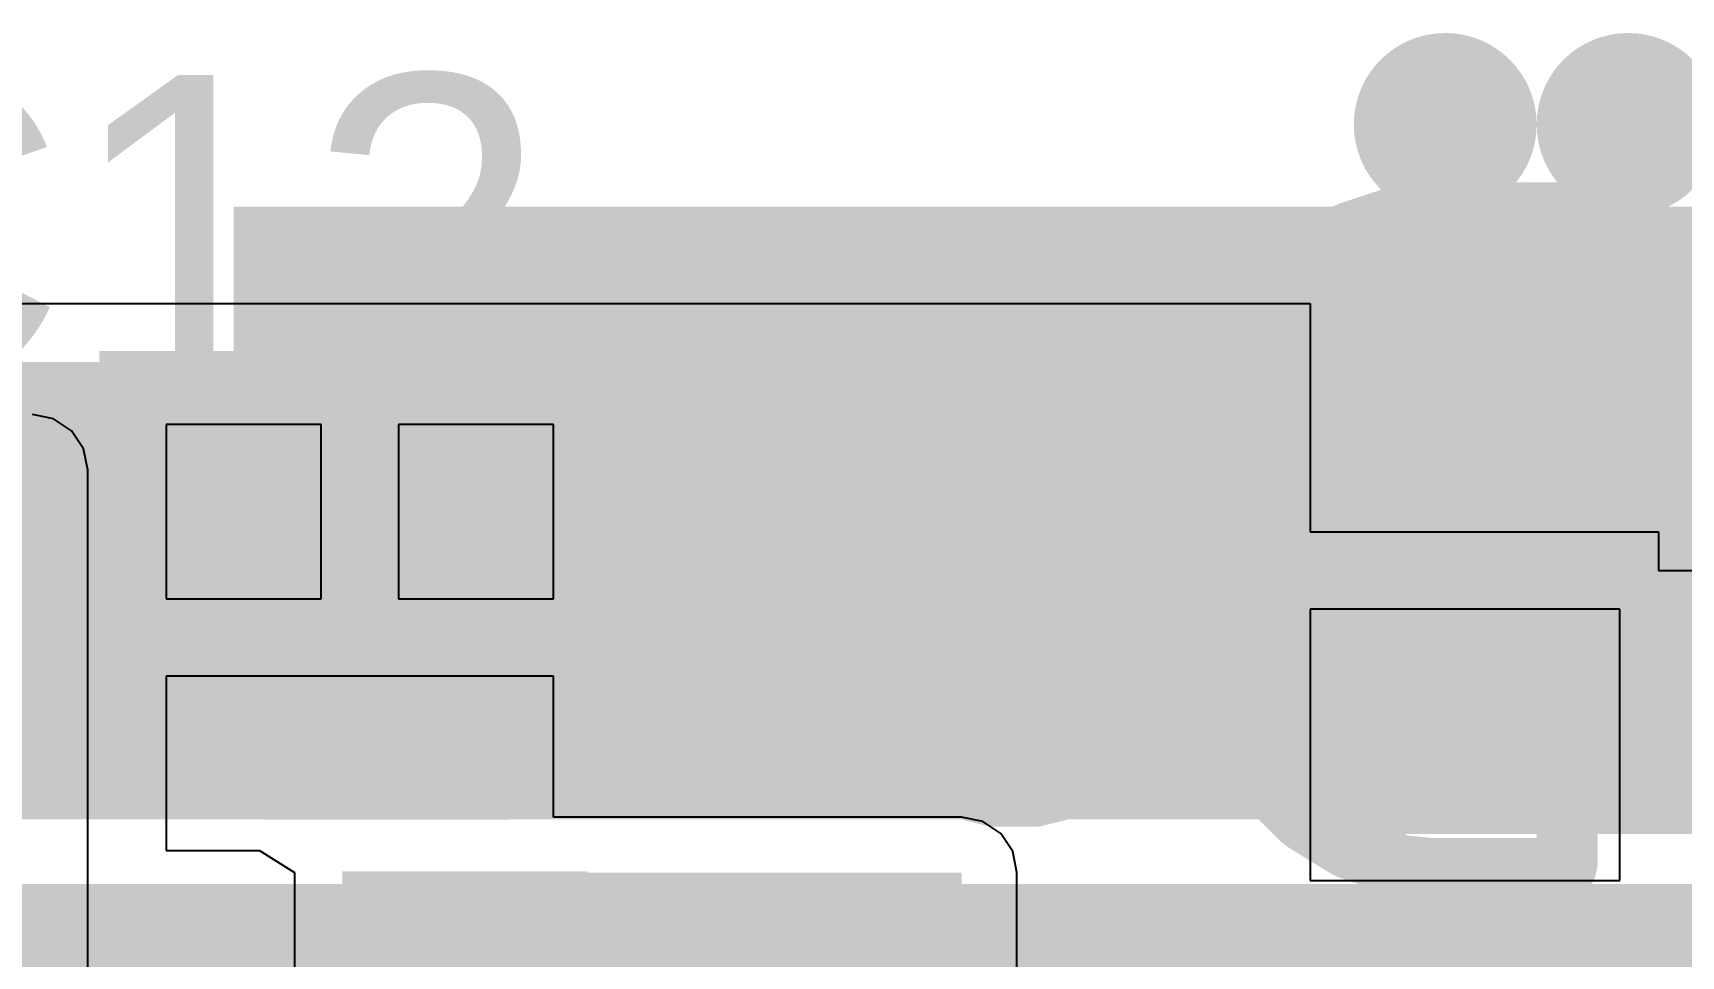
# Model space of a CAD drawing. Header units: inches. Extents: x 0 to 12.4, y -0.6 to 2.2.
# Drawn here: x 1.3581 to 1.5709, y 1.8342 to 1.9534 of the extents above; entities that cross this region are included whole.
import ezdxf

# ---------------------------------------------------------------- set-up
doc = ezdxf.new("R2010")
doc.units = ezdxf.units.IN
doc.header["$MEASUREMENT"] = 0
for name, color, linetype in [('Bottom Layer', 5, 'Continuous'), ('Dimension', 6, 'Continuous'), ('Mechanical 4', 56, 'Continuous'), ('Top Layer', 1, 'Continuous'), ('Top Overlay', 2, 'Continuous'), ('Top Paste', 8, 'Continuous'), ('Top Solder', 216, 'Continuous')]:
    doc.layers.add(name, color=color, linetype=linetype)
doc.styles.add('Arial', font='', dxfattribs={"height": 0.2})
doc.styles.get('Arial').set_extended_font_data('Arial')

# ---------------------------------------------------------------- blocks, each defined once
blk = doc.blocks.new('SOT_23_5_3')
at = {"layer": 'Top Layer'}
for points in [[(-0.07283, 0.04921), (-0.02953, 0.04921), (-0.02953, 0.02559), (-0.07283, 0.02559)], [(0.02953, 0.04921), (0.07283, 0.04921), (0.07283, 0.02559), (0.02953, 0.02559)], [(-0.07283, 0.01181), (-0.02953, 0.01181), (-0.02953, -0.01181), (-0.07283, -0.01181)], [(-0.07283, -0.02559), (-0.02953, -0.02559), (-0.02953, -0.04921), (-0.07283, -0.04921)], [(0.02953, -0.02559), (0.07283, -0.02559), (0.07283, -0.04921), (0.02953, -0.04921)]]:
    blk.add_hatch(color=1, dxfattribs=at).paths.add_polyline_path(points)
at = {"layer": 'Top Paste'}
for points in [[(-0.07283, 0.04921), (-0.02953, 0.04921), (-0.02953, 0.02559), (-0.07283, 0.02559)], [(0.02953, 0.04921), (0.07283, 0.04921), (0.07283, 0.02559), (0.02953, 0.02559)], [(-0.07283, 0.01181), (-0.02953, 0.01181), (-0.02953, -0.01181), (-0.07283, -0.01181)], [(-0.07283, -0.02559), (-0.02953, -0.02559), (-0.02953, -0.04921), (-0.07283, -0.04921)], [(0.02953, -0.02559), (0.07283, -0.02559), (0.07283, -0.04921), (0.02953, -0.04921)]]:
    blk.add_hatch(color=8, dxfattribs=at).paths.add_polyline_path(points)
at = {"layer": 'Top Solder'}
for points in [[(-0.07683, 0.05321), (-0.02553, 0.05321), (-0.02553, 0.02159), (-0.07683, 0.02159)], [(0.02553, 0.05321), (0.07683, 0.05321), (0.07683, 0.02159), (0.02553, 0.02159)], [(-0.07683, 0.01581), (-0.02553, 0.01581), (-0.02553, -0.01581), (-0.07683, -0.01581)], [(-0.07683, -0.02159), (-0.02553, -0.02159), (-0.02553, -0.05321), (-0.07683, -0.05321)], [(0.02553, -0.02159), (0.07683, -0.02159), (0.07683, -0.05321), (0.02553, -0.05321)]]:
    blk.add_hatch(color=216, dxfattribs=at).paths.add_polyline_path(points)
at = {"layer": 'Top Overlay'}
for points in [[(-0.03461, 0.059, 0.005, 0.005, 0), (-0.03461, 0.05506, 0.005, 0.005, 0)], [(-0.03461, 0.059, 0.005, 0.005, 0), (0.03439, 0.059, 0.005, 0.005, 0)], [(0.03439, 0.059, 0.005, 0.005, 0), (0.03439, 0.05506, 0.005, 0.005, 0)], [(-0.084, 0.042, 0.005, 0.005, 0), (-0.084, 0.032, 0.005, 0.005, 0)], [(-0.084, 0.042, 0.005, 0.005, 0), (-0.079, 0.037, 0.005, 0.005, 0)], [(-0.079, 0.037, 0.005, 0.005, 0), (-0.084, 0.032, 0.005, 0.005, 0)], [(0.03465, 0.01732, 0.005, 0.005, 0), (0.03465, -0.01646, 0.005, 0.005, 0)], [(-0.03461, -0.05506, 0.005, 0.005, 0), (-0.03461, -0.059, 0.005, 0.005, 0)], [(0.03439, -0.05506, 0.005, 0.005, 0), (0.03439, -0.059, 0.005, 0.005, 0)], [(-0.03461, -0.059, 0.005, 0.005, 0), (0.03439, -0.059, 0.005, 0.005, 0)]]:
    blk.add_lwpolyline(points, format="xyseb", dxfattribs=at)
for points in [[(-0.03586, 0.059, 0.0025, 0.0025, 1), (-0.03336, 0.059, 0.0025, 0.0025, 1)], [(-0.03586, 0.059, 0.0025, 0.0025, 1), (-0.03336, 0.059, 0.0025, 0.0025, 1)], [(0.03314, 0.059, 0.0025, 0.0025, 1), (0.03564, 0.059, 0.0025, 0.0025, 1)], [(0.03314, 0.059, 0.0025, 0.0025, 1), (0.03564, 0.059, 0.0025, 0.0025, 1)], [(-0.03586, 0.05506, 0.0025, 0.0025, 1), (-0.03336, 0.05506, 0.0025, 0.0025, 1)], [(0.03314, 0.05506, 0.0025, 0.0025, 1), (0.03564, 0.05506, 0.0025, 0.0025, 1)], [(-0.08525, 0.042, 0.0025, 0.0025, 1), (-0.08275, 0.042, 0.0025, 0.0025, 1)], [(-0.08525, 0.042, 0.0025, 0.0025, 1), (-0.08275, 0.042, 0.0025, 0.0025, 1)], [(-0.08025, 0.037, 0.0025, 0.0025, 1), (-0.07775, 0.037, 0.0025, 0.0025, 1)], [(-0.08025, 0.037, 0.0025, 0.0025, 1), (-0.07775, 0.037, 0.0025, 0.0025, 1)], [(-0.08525, 0.032, 0.0025, 0.0025, 1), (-0.08275, 0.032, 0.0025, 0.0025, 1)], [(-0.08525, 0.032, 0.0025, 0.0025, 1), (-0.08275, 0.032, 0.0025, 0.0025, 1)], [(0.0334, 0.01732, 0.0025, 0.0025, 1), (0.0359, 0.01732, 0.0025, 0.0025, 1)], [(0.0334, -0.01646, 0.0025, 0.0025, 1), (0.0359, -0.01646, 0.0025, 0.0025, 1)], [(-0.03586, -0.05506, 0.0025, 0.0025, 1), (-0.03336, -0.05506, 0.0025, 0.0025, 1)], [(0.03314, -0.05506, 0.0025, 0.0025, 1), (0.03564, -0.05506, 0.0025, 0.0025, 1)], [(-0.03586, -0.059, 0.0025, 0.0025, 1), (-0.03336, -0.059, 0.0025, 0.0025, 1)], [(-0.03586, -0.059, 0.0025, 0.0025, 1), (-0.03336, -0.059, 0.0025, 0.0025, 1)], [(0.03314, -0.059, 0.0025, 0.0025, 1), (0.03564, -0.059, 0.0025, 0.0025, 1)], [(0.03314, -0.059, 0.0025, 0.0025, 1), (0.03564, -0.059, 0.0025, 0.0025, 1)]]:
    blk.add_lwpolyline(points, format="xyseb", close=True, dxfattribs=at)
blk = doc.blocks.new('F981E105MMA_7')
at = {"layer": 'Top Layer'}
for points in [[(-0.015, 0.0175), (-0.015, -0.0175), (-0.045, -0.0175), (-0.045, 0.0175)], [(0.045, 0.0175), (0.045, -0.0175), (0.015, -0.0175), (0.015, 0.0175)]]:
    blk.add_hatch(color=1, dxfattribs=at).paths.add_polyline_path(points)
at = {"layer": 'Top Paste'}
for points in [[(-0.015, 0.0175), (-0.015, -0.0175), (-0.045, -0.0175), (-0.045, 0.0175)], [(0.045, 0.0175), (0.045, -0.0175), (0.015, -0.0175), (0.015, 0.0175)]]:
    blk.add_hatch(color=8, dxfattribs=at).paths.add_polyline_path(points)
at = {"layer": 'Top Solder'}
for points in [[(-0.01264, 0.01986), (-0.01264, -0.01986), (-0.04736, -0.01986), (-0.04736, 0.01986)], [(0.04736, 0.01986), (0.04736, -0.01986), (0.01264, -0.01986), (0.01264, 0.01986)]]:
    blk.add_hatch(color=216, dxfattribs=at).paths.add_polyline_path(points)
at = {"layer": 'Top Overlay'}
for points in [[(-0.049, -0.021, 0.005, 0.005, 0), (-0.049, 0.021, 0.005, 0.005, 0)], [(-0.049, 0.021, 0.005, 0.005, 0), (-0.018, 0.021, 0.005, 0.005, 0)], [(0.018, 0.021, 0.005, 0.005, 0), (0.049, 0.021, 0.005, 0.005, 0)], [(0.049, -0.021, 0.005, 0.005, 0), (0.049, 0.021, 0.005, 0.005, 0)], [(-0.064, -0.009, 0.005, 0.005, 0), (-0.064, 0.007, 0.005, 0.005, 0)], [(-0.072, -0.001, 0.005, 0.005, 0), (-0.056, -0.001, 0.005, 0.005, 0)], [(-0.049, -0.021, 0.005, 0.005, 0), (-0.018, -0.021, 0.005, 0.005, 0)], [(0.018, -0.021, 0.005, 0.005, 0), (0.049, -0.021, 0.005, 0.005, 0)]]:
    blk.add_lwpolyline(points, format="xyseb", dxfattribs=at)
for points in [[(-0.05025, 0.021, 0.0025, 0.0025, 1), (-0.04775, 0.021, 0.0025, 0.0025, 1)], [(-0.05025, 0.021, 0.0025, 0.0025, 1), (-0.04775, 0.021, 0.0025, 0.0025, 1)], [(-0.01925, 0.021, 0.0025, 0.0025, 1), (-0.01675, 0.021, 0.0025, 0.0025, 1)], [(0.01675, 0.021, 0.0025, 0.0025, 1), (0.01925, 0.021, 0.0025, 0.0025, 1)], [(0.04775, 0.021, 0.0025, 0.0025, 1), (0.05025, 0.021, 0.0025, 0.0025, 1)], [(0.04775, 0.021, 0.0025, 0.0025, 1), (0.05025, 0.021, 0.0025, 0.0025, 1)], [(-0.06525, 0.007, 0.0025, 0.0025, 1), (-0.06275, 0.007, 0.0025, 0.0025, 1)], [(-0.07325, -0.001, 0.0025, 0.0025, 1), (-0.07075, -0.001, 0.0025, 0.0025, 1)], [(-0.05725, -0.001, 0.0025, 0.0025, 1), (-0.05475, -0.001, 0.0025, 0.0025, 1)], [(-0.06525, -0.009, 0.0025, 0.0025, 1), (-0.06275, -0.009, 0.0025, 0.0025, 1)], [(-0.05025, -0.021, 0.0025, 0.0025, 1), (-0.04775, -0.021, 0.0025, 0.0025, 1)], [(-0.05025, -0.021, 0.0025, 0.0025, 1), (-0.04775, -0.021, 0.0025, 0.0025, 1)], [(-0.01925, -0.021, 0.0025, 0.0025, 1), (-0.01675, -0.021, 0.0025, 0.0025, 1)], [(0.01675, -0.021, 0.0025, 0.0025, 1), (0.01925, -0.021, 0.0025, 0.0025, 1)], [(0.04775, -0.021, 0.0025, 0.0025, 1), (0.05025, -0.021, 0.0025, 0.0025, 1)], [(0.04775, -0.021, 0.0025, 0.0025, 1), (0.05025, -0.021, 0.0025, 0.0025, 1)]]:
    blk.add_lwpolyline(points, format="xyseb", close=True, dxfattribs=at)
blk = doc.blocks.new('C___1206_68')
at = {"layer": 'Top Layer'}
for points in [[(-0.08, 0.035), (-0.02, 0.035), (-0.02, -0.035), (-0.08, -0.035)], [(0.02, 0.035), (0.08, 0.035), (0.08, -0.035), (0.02, -0.035)]]:
    blk.add_hatch(color=1, dxfattribs=at).paths.add_polyline_path(points)
at = {"layer": 'Top Paste'}
for points in [[(-0.08, 0.035), (-0.02, 0.035), (-0.02, -0.035), (-0.08, -0.035)], [(0.02, 0.035), (0.08, 0.035), (0.08, -0.035), (0.02, -0.035)]]:
    blk.add_hatch(color=8, dxfattribs=at).paths.add_polyline_path(points)
at = {"layer": 'Top Solder'}
for points in [[(-0.084, 0.039), (-0.016, 0.039), (-0.016, -0.039), (-0.084, -0.039)], [(0.016, 0.039), (0.084, 0.039), (0.084, -0.039), (0.016, -0.039)]]:
    blk.add_hatch(color=216, dxfattribs=at).paths.add_polyline_path(points)
at = {"layer": 'Top Overlay'}
for points in [[(-0.024, 0.039, 0.005, 0.005, 0), (-0.084, 0.039, 0.005, 0.005, 0)], [(-0.084, -0.039, 0.005, 0.005, 0), (-0.084, 0.039, 0.005, 0.005, 0)], [(0.084, 0.039, 0.005, 0.005, 0), (0.024, 0.039, 0.005, 0.005, 0)], [(0.084, -0.039, 0.005, 0.005, 0), (0.084, 0.039, 0.005, 0.005, 0)], [(-0.024, -0.039, 0.005, 0.005, 0), (-0.084, -0.039, 0.005, 0.005, 0)], [(0.084, -0.039, 0.005, 0.005, 0), (0.024, -0.039, 0.005, 0.005, 0)]]:
    blk.add_lwpolyline(points, format="xyseb", dxfattribs=at)
for points in [[(-0.08525, 0.039, 0.0025, 0.0025, 1), (-0.08275, 0.039, 0.0025, 0.0025, 1)], [(-0.08525, 0.039, 0.0025, 0.0025, 1), (-0.08275, 0.039, 0.0025, 0.0025, 1)], [(-0.02525, 0.039, 0.0025, 0.0025, 1), (-0.02275, 0.039, 0.0025, 0.0025, 1)], [(0.02275, 0.039, 0.0025, 0.0025, 1), (0.02525, 0.039, 0.0025, 0.0025, 1)], [(0.08275, 0.039, 0.0025, 0.0025, 1), (0.08525, 0.039, 0.0025, 0.0025, 1)], [(0.08275, 0.039, 0.0025, 0.0025, 1), (0.08525, 0.039, 0.0025, 0.0025, 1)], [(-0.08525, -0.039, 0.0025, 0.0025, 1), (-0.08275, -0.039, 0.0025, 0.0025, 1)], [(-0.08525, -0.039, 0.0025, 0.0025, 1), (-0.08275, -0.039, 0.0025, 0.0025, 1)], [(-0.02525, -0.039, 0.0025, 0.0025, 1), (-0.02275, -0.039, 0.0025, 0.0025, 1)], [(0.02275, -0.039, 0.0025, 0.0025, 1), (0.02525, -0.039, 0.0025, 0.0025, 1)], [(0.08275, -0.039, 0.0025, 0.0025, 1), (0.08525, -0.039, 0.0025, 0.0025, 1)], [(0.08275, -0.039, 0.0025, 0.0025, 1), (0.08525, -0.039, 0.0025, 0.0025, 1)]]:
    blk.add_lwpolyline(points, format="xyseb", close=True, dxfattribs=at)

msp = doc.modelspace()

# ---------------------------------------------------------------- hatches: boundary and pattern name
at = {"layer": 'Dimension'}
h = msp.add_hatch(color=6, dxfattribs=at)
edge = h.paths.add_edge_path()
edge.add_arc((1.54045, 1.94161), 0.01181, 0, 360)
h = msp.add_hatch(color=6, dxfattribs=at)
edge = h.paths.add_edge_path()
edge.add_arc((1.56407, 1.94161), 0.01181, 0, 360)
at = {"layer": 'Top Layer'}
for points in [[(1.384, 1.854), (1.604, 1.854), (1.604, 1.931), (1.384, 1.931)], [(1.523, 1.897), (1.733, 1.897), (1.733, 1.931), (1.523, 1.931)], [(1.399, 1.788), (1.478, 1.788), (1.478, 1.845), (1.399, 1.845)]]:
    msp.add_hatch(color=1, dxfattribs=at).paths.add_polyline_path(points)

# ---------------------------------------------------------------- linework, layer by layer
at = {"layer": 'Bottom Layer'}
for points in [[(0.76841, 1.88141, 0.05906, 0.05906, 0), (2.22259, 1.88141, 0.05906, 0.05906, 0)], [(1.304, 1.814, 0.05906, 0.05906, 0), (1.64, 1.814, 0.05906, 0.05906, 0)]]:
    msp.add_lwpolyline(points, format="xyseb", dxfattribs=at)
at = {"layer": 'Dimension'}
for points in [[(1.52815, 1.9277, 0.00787, 0.00787, 0), (1.53418, 1.9297, 0.00787, 0.00787, 0)], [(1.53418, 1.9297, 0.00787, 0.00787, 0), (1.5347, 1.92981, 0.00787, 0.00787, 0)], [(1.5347, 1.92981, 0.00787, 0.00787, 0), (1.53836, 1.93018, 0.00787, 0.00787, 0)], [(1.53836, 1.93018, 0.00787, 0.00787, 0), (1.5386, 1.93019, 0.00787, 0.00787, 0)], [(1.5386, 1.93019, 0.00787, 0.00787, 0), (1.55555, 1.93019, 0.00787, 0.00787, 0)], [(1.55555, 1.93019, 0.00787, 0.00787, 0), (1.55606, 1.93006, 0.00787, 0.00787, 0)], [(1.55606, 1.93006, 0.00787, 0.00787, 0), (1.55619, 1.92955, 0.00787, 0.00787, 0)], [(1.55619, 1.89836, 0.00787, 0.00787, 0), (1.55619, 1.92955, 0.00787, 0.00787, 0)], [(1.52225, 1.92413, 0.00787, 0.00787, 0), (1.52764, 1.92746, 0.00787, 0.00787, 0)], [(1.52764, 1.92746, 0.00787, 0.00787, 0), (1.52815, 1.9277, 0.00787, 0.00787, 0)], [(1.51733, 1.91931, 0.00787, 0.00787, 0), (1.52181, 1.92378, 0.00787, 0.00787, 0)], [(1.52181, 1.92378, 0.00787, 0.00787, 0), (1.52225, 1.92413, 0.00787, 0.00787, 0)], [(1.51365, 1.91347, 0.00787, 0.00787, 0), (1.51698, 1.91886, 0.00787, 0.00787, 0)], [(1.51698, 1.91886, 0.00787, 0.00787, 0), (1.51733, 1.91931, 0.00787, 0.00787, 0)], [(1.51142, 1.90693, 0.00787, 0.00787, 0), (1.51341, 1.91296, 0.00787, 0.00787, 0)], [(1.51341, 1.91296, 0.00787, 0.00787, 0), (1.51365, 1.91347, 0.00787, 0.00787, 0)], [(1.51093, 1.90276, 0.00787, 0.00787, 0), (1.51131, 1.90641, 0.00787, 0.00787, 0)], [(1.51131, 1.90641, 0.00787, 0.00787, 0), (1.51142, 1.90693, 0.00787, 0.00787, 0)], [(1.51092, 1.90251, 0.00787, 0.00787, 0), (1.51093, 1.90276, 0.00787, 0.00787, 0)], [(1.51092, 1.89836, 0.00787, 0.00787, 0), (1.51092, 1.90251, 0.00787, 0.00787, 0)], [(0.53999, 1.89836, 0.00787, 0.00787, 0), (1.51092, 1.89836, 0.00787, 0.00787, 0)], [(0.53999, 1.89836, 0.00787, 0.00787, 0), (1.51092, 1.89836, 0.00787, 0.00787, 0)], [(1.51092, 1.89836, 0.00787, 0.00787, 0), (1.51106, 1.89785, 0.00787, 0.00787, 0)], [(1.51106, 1.89785, 0.00787, 0.00787, 0), (1.51156, 1.89771, 0.00787, 0.00787, 0)], [(1.51156, 1.89771, 0.00787, 0.00787, 0), (1.55555, 1.89771, 0.00787, 0.00787, 0)], [(1.55555, 1.89771, 0.00787, 0.00787, 0), (1.55606, 1.89785, 0.00787, 0.00787, 0)], [(1.55606, 1.89785, 0.00787, 0.00787, 0), (1.55619, 1.89836, 0.00787, 0.00787, 0)], [(1.51092, 1.87739, 0.00787, 0.00787, 0), (1.51106, 1.87789, 0.00787, 0.00787, 0)], [(1.51106, 1.87789, 0.00787, 0.00787, 0), (1.51156, 1.87803, 0.00787, 0.00787, 0)], [(1.51156, 1.87803, 0.00787, 0.00787, 0), (1.55555, 1.87803, 0.00787, 0.00787, 0)], [(1.55555, 1.87803, 0.00787, 0.00787, 0), (1.55606, 1.87789, 0.00787, 0.00787, 0)], [(1.55606, 1.87789, 0.00787, 0.00787, 0), (1.55619, 1.87739, 0.00787, 0.00787, 0)], [(1.51092, 1.87323, 0.00787, 0.00787, 0), (1.51092, 1.87739, 0.00787, 0.00787, 0)], [(1.55619, 1.84619, 0.00787, 0.00787, 0), (1.55619, 1.87739, 0.00787, 0.00787, 0)], [(0.53992, 1.87323, 0.00787, 0.00787, 0), (1.51092, 1.87323, 0.00787, 0.00787, 0)], [(0.53992, 1.87323, 0.00787, 0.00787, 0), (1.51092, 1.87323, 0.00787, 0.00787, 0)], [(1.51092, 1.87323, 0.00787, 0.00787, 0), (1.51093, 1.87298, 0.00787, 0.00787, 0)], [(1.51093, 1.87298, 0.00787, 0.00787, 0), (1.51131, 1.86933, 0.00787, 0.00787, 0)], [(1.51131, 1.86933, 0.00787, 0.00787, 0), (1.51142, 1.86881, 0.00787, 0.00787, 0)], [(1.51142, 1.86881, 0.00787, 0.00787, 0), (1.51341, 1.86278, 0.00787, 0.00787, 0)], [(1.51341, 1.86278, 0.00787, 0.00787, 0), (1.51365, 1.86227, 0.00787, 0.00787, 0)], [(1.51365, 1.86227, 0.00787, 0.00787, 0), (1.51698, 1.85688, 0.00787, 0.00787, 0)], [(1.51698, 1.85688, 0.00787, 0.00787, 0), (1.51733, 1.85644, 0.00787, 0.00787, 0)], [(1.51733, 1.85644, 0.00787, 0.00787, 0), (1.52181, 1.85196, 0.00787, 0.00787, 0)], [(1.52181, 1.85196, 0.00787, 0.00787, 0), (1.52225, 1.85161, 0.00787, 0.00787, 0)], [(1.52225, 1.85161, 0.00787, 0.00787, 0), (1.52764, 1.84828, 0.00787, 0.00787, 0)], [(1.52764, 1.84828, 0.00787, 0.00787, 0), (1.52815, 1.84804, 0.00787, 0.00787, 0)], [(1.52815, 1.84804, 0.00787, 0.00787, 0), (1.53418, 1.84604, 0.00787, 0.00787, 0)], [(1.53418, 1.84604, 0.00787, 0.00787, 0), (1.5347, 1.84593, 0.00787, 0.00787, 0)], [(1.5347, 1.84593, 0.00787, 0.00787, 0), (1.53836, 1.84556, 0.00787, 0.00787, 0)], [(1.55555, 1.84555, 0.00787, 0.00787, 0), (1.55606, 1.84568, 0.00787, 0.00787, 0)], [(1.55606, 1.84568, 0.00787, 0.00787, 0), (1.55619, 1.84619, 0.00787, 0.00787, 0)], [(1.53836, 1.84556, 0.00787, 0.00787, 0), (1.5386, 1.84555, 0.00787, 0.00787, 0)], [(1.5386, 1.84555, 0.00787, 0.00787, 0), (1.55555, 1.84555, 0.00787, 0.00787, 0)]]:
    msp.add_lwpolyline(points, format="xyseb", dxfattribs=at)
for points in [[(1.53221, 1.9297, 0.00394, 0.00394, 1), (1.53615, 1.9297, 0.00394, 0.00394, 1)], [(1.53221, 1.9297, 0.00394, 0.00394, 1), (1.53615, 1.9297, 0.00394, 0.00394, 1)], [(1.53273, 1.92981, 0.00394, 0.00394, 1), (1.53667, 1.92981, 0.00394, 0.00394, 1)], [(1.53273, 1.92981, 0.00394, 0.00394, 1), (1.53667, 1.92981, 0.00394, 0.00394, 1)], [(1.53639, 1.93018, 0.00394, 0.00394, 1), (1.54032, 1.93018, 0.00394, 0.00394, 1)], [(1.53639, 1.93018, 0.00394, 0.00394, 1), (1.54032, 1.93018, 0.00394, 0.00394, 1)], [(1.53663, 1.93019, 0.00394, 0.00394, 1), (1.54057, 1.93019, 0.00394, 0.00394, 1)], [(1.53663, 1.93019, 0.00394, 0.00394, 1), (1.54057, 1.93019, 0.00394, 0.00394, 1)], [(1.55358, 1.93019, 0.00394, 0.00394, 1), (1.55752, 1.93019, 0.00394, 0.00394, 1)], [(1.55358, 1.93019, 0.00394, 0.00394, 1), (1.55752, 1.93019, 0.00394, 0.00394, 1)], [(1.55409, 1.93006, 0.00394, 0.00394, 1), (1.55803, 1.93006, 0.00394, 0.00394, 1)], [(1.55409, 1.93006, 0.00394, 0.00394, 1), (1.55803, 1.93006, 0.00394, 0.00394, 1)], [(1.55423, 1.92955, 0.00394, 0.00394, 1), (1.55816, 1.92955, 0.00394, 0.00394, 1)], [(1.55423, 1.92955, 0.00394, 0.00394, 1), (1.55816, 1.92955, 0.00394, 0.00394, 1)], [(1.52567, 1.92746, 0.00394, 0.00394, 1), (1.52961, 1.92746, 0.00394, 0.00394, 1)], [(1.52567, 1.92746, 0.00394, 0.00394, 1), (1.52961, 1.92746, 0.00394, 0.00394, 1)], [(1.52618, 1.9277, 0.00394, 0.00394, 1), (1.53012, 1.9277, 0.00394, 0.00394, 1)], [(1.52618, 1.9277, 0.00394, 0.00394, 1), (1.53012, 1.9277, 0.00394, 0.00394, 1)], [(1.51984, 1.92378, 0.00394, 0.00394, 1), (1.52378, 1.92378, 0.00394, 0.00394, 1)], [(1.51984, 1.92378, 0.00394, 0.00394, 1), (1.52378, 1.92378, 0.00394, 0.00394, 1)], [(1.52028, 1.92413, 0.00394, 0.00394, 1), (1.52422, 1.92413, 0.00394, 0.00394, 1)], [(1.52028, 1.92413, 0.00394, 0.00394, 1), (1.52422, 1.92413, 0.00394, 0.00394, 1)], [(1.51501, 1.91886, 0.00394, 0.00394, 1), (1.51895, 1.91886, 0.00394, 0.00394, 1)], [(1.51501, 1.91886, 0.00394, 0.00394, 1), (1.51895, 1.91886, 0.00394, 0.00394, 1)], [(1.51536, 1.91931, 0.00394, 0.00394, 1), (1.5193, 1.91931, 0.00394, 0.00394, 1)], [(1.51536, 1.91931, 0.00394, 0.00394, 1), (1.5193, 1.91931, 0.00394, 0.00394, 1)], [(1.51145, 1.91296, 0.00394, 0.00394, 1), (1.51538, 1.91296, 0.00394, 0.00394, 1)], [(1.51145, 1.91296, 0.00394, 0.00394, 1), (1.51538, 1.91296, 0.00394, 0.00394, 1)], [(1.51168, 1.91347, 0.00394, 0.00394, 1), (1.51562, 1.91347, 0.00394, 0.00394, 1)], [(1.51168, 1.91347, 0.00394, 0.00394, 1), (1.51562, 1.91347, 0.00394, 0.00394, 1)], [(1.50934, 1.90641, 0.00394, 0.00394, 1), (1.51327, 1.90641, 0.00394, 0.00394, 1)], [(1.50934, 1.90641, 0.00394, 0.00394, 1), (1.51327, 1.90641, 0.00394, 0.00394, 1)], [(1.50945, 1.90693, 0.00394, 0.00394, 1), (1.51338, 1.90693, 0.00394, 0.00394, 1)], [(1.50945, 1.90693, 0.00394, 0.00394, 1), (1.51338, 1.90693, 0.00394, 0.00394, 1)], [(1.50895, 1.90251, 0.00394, 0.00394, 1), (1.51289, 1.90251, 0.00394, 0.00394, 1)], [(1.50895, 1.90251, 0.00394, 0.00394, 1), (1.51289, 1.90251, 0.00394, 0.00394, 1)], [(1.50896, 1.90276, 0.00394, 0.00394, 1), (1.5129, 1.90276, 0.00394, 0.00394, 1)], [(1.50896, 1.90276, 0.00394, 0.00394, 1), (1.5129, 1.90276, 0.00394, 0.00394, 1)], [(1.50895, 1.89836, 0.00394, 0.00394, 1), (1.51289, 1.89836, 0.00394, 0.00394, 1)], [(1.50895, 1.89836, 0.00394, 0.00394, 1), (1.51289, 1.89836, 0.00394, 0.00394, 1)], [(1.50895, 1.89836, 0.00394, 0.00394, 1), (1.51289, 1.89836, 0.00394, 0.00394, 1)], [(1.50895, 1.89836, 0.00394, 0.00394, 1), (1.51289, 1.89836, 0.00394, 0.00394, 1)], [(1.50909, 1.89785, 0.00394, 0.00394, 1), (1.51302, 1.89785, 0.00394, 0.00394, 1)], [(1.50909, 1.89785, 0.00394, 0.00394, 1), (1.51302, 1.89785, 0.00394, 0.00394, 1)], [(1.50959, 1.89771, 0.00394, 0.00394, 1), (1.51353, 1.89771, 0.00394, 0.00394, 1)], [(1.50959, 1.89771, 0.00394, 0.00394, 1), (1.51353, 1.89771, 0.00394, 0.00394, 1)], [(1.55358, 1.89771, 0.00394, 0.00394, 1), (1.55752, 1.89771, 0.00394, 0.00394, 1)], [(1.55358, 1.89771, 0.00394, 0.00394, 1), (1.55752, 1.89771, 0.00394, 0.00394, 1)], [(1.55409, 1.89785, 0.00394, 0.00394, 1), (1.55803, 1.89785, 0.00394, 0.00394, 1)], [(1.55409, 1.89785, 0.00394, 0.00394, 1), (1.55803, 1.89785, 0.00394, 0.00394, 1)], [(1.55423, 1.89836, 0.00394, 0.00394, 1), (1.55816, 1.89836, 0.00394, 0.00394, 1)], [(1.55423, 1.89836, 0.00394, 0.00394, 1), (1.55816, 1.89836, 0.00394, 0.00394, 1)], [(1.50909, 1.87789, 0.00394, 0.00394, 1), (1.51302, 1.87789, 0.00394, 0.00394, 1)], [(1.50909, 1.87789, 0.00394, 0.00394, 1), (1.51302, 1.87789, 0.00394, 0.00394, 1)], [(1.50959, 1.87803, 0.00394, 0.00394, 1), (1.51353, 1.87803, 0.00394, 0.00394, 1)], [(1.50959, 1.87803, 0.00394, 0.00394, 1), (1.51353, 1.87803, 0.00394, 0.00394, 1)], [(1.55358, 1.87803, 0.00394, 0.00394, 1), (1.55752, 1.87803, 0.00394, 0.00394, 1)], [(1.55358, 1.87803, 0.00394, 0.00394, 1), (1.55752, 1.87803, 0.00394, 0.00394, 1)], [(1.55409, 1.87789, 0.00394, 0.00394, 1), (1.55803, 1.87789, 0.00394, 0.00394, 1)], [(1.55409, 1.87789, 0.00394, 0.00394, 1), (1.55803, 1.87789, 0.00394, 0.00394, 1)], [(1.50895, 1.87739, 0.00394, 0.00394, 1), (1.51289, 1.87739, 0.00394, 0.00394, 1)], [(1.50895, 1.87739, 0.00394, 0.00394, 1), (1.51289, 1.87739, 0.00394, 0.00394, 1)], [(1.55423, 1.87739, 0.00394, 0.00394, 1), (1.55816, 1.87739, 0.00394, 0.00394, 1)], [(1.55423, 1.87739, 0.00394, 0.00394, 1), (1.55816, 1.87739, 0.00394, 0.00394, 1)], [(1.50895, 1.87323, 0.00394, 0.00394, 1), (1.51289, 1.87323, 0.00394, 0.00394, 1)], [(1.50895, 1.87323, 0.00394, 0.00394, 1), (1.51289, 1.87323, 0.00394, 0.00394, 1)], [(1.50895, 1.87323, 0.00394, 0.00394, 1), (1.51289, 1.87323, 0.00394, 0.00394, 1)], [(1.50895, 1.87323, 0.00394, 0.00394, 1), (1.51289, 1.87323, 0.00394, 0.00394, 1)], [(1.50896, 1.87298, 0.00394, 0.00394, 1), (1.5129, 1.87298, 0.00394, 0.00394, 1)], [(1.50896, 1.87298, 0.00394, 0.00394, 1), (1.5129, 1.87298, 0.00394, 0.00394, 1)], [(1.50934, 1.86933, 0.00394, 0.00394, 1), (1.51327, 1.86933, 0.00394, 0.00394, 1)], [(1.50934, 1.86933, 0.00394, 0.00394, 1), (1.51327, 1.86933, 0.00394, 0.00394, 1)], [(1.50945, 1.86881, 0.00394, 0.00394, 1), (1.51338, 1.86881, 0.00394, 0.00394, 1)], [(1.50945, 1.86881, 0.00394, 0.00394, 1), (1.51338, 1.86881, 0.00394, 0.00394, 1)], [(1.51145, 1.86278, 0.00394, 0.00394, 1), (1.51538, 1.86278, 0.00394, 0.00394, 1)], [(1.51145, 1.86278, 0.00394, 0.00394, 1), (1.51538, 1.86278, 0.00394, 0.00394, 1)], [(1.51168, 1.86227, 0.00394, 0.00394, 1), (1.51562, 1.86227, 0.00394, 0.00394, 1)], [(1.51168, 1.86227, 0.00394, 0.00394, 1), (1.51562, 1.86227, 0.00394, 0.00394, 1)], [(1.51501, 1.85688, 0.00394, 0.00394, 1), (1.51895, 1.85688, 0.00394, 0.00394, 1)], [(1.51501, 1.85688, 0.00394, 0.00394, 1), (1.51895, 1.85688, 0.00394, 0.00394, 1)], [(1.51536, 1.85644, 0.00394, 0.00394, 1), (1.5193, 1.85644, 0.00394, 0.00394, 1)], [(1.51536, 1.85644, 0.00394, 0.00394, 1), (1.5193, 1.85644, 0.00394, 0.00394, 1)], [(1.51984, 1.85196, 0.00394, 0.00394, 1), (1.52378, 1.85196, 0.00394, 0.00394, 1)], [(1.51984, 1.85196, 0.00394, 0.00394, 1), (1.52378, 1.85196, 0.00394, 0.00394, 1)], [(1.52028, 1.85161, 0.00394, 0.00394, 1), (1.52422, 1.85161, 0.00394, 0.00394, 1)], [(1.52028, 1.85161, 0.00394, 0.00394, 1), (1.52422, 1.85161, 0.00394, 0.00394, 1)], [(1.52567, 1.84828, 0.00394, 0.00394, 1), (1.52961, 1.84828, 0.00394, 0.00394, 1)], [(1.52567, 1.84828, 0.00394, 0.00394, 1), (1.52961, 1.84828, 0.00394, 0.00394, 1)], [(1.52618, 1.84804, 0.00394, 0.00394, 1), (1.53012, 1.84804, 0.00394, 0.00394, 1)], [(1.52618, 1.84804, 0.00394, 0.00394, 1), (1.53012, 1.84804, 0.00394, 0.00394, 1)], [(1.53221, 1.84604, 0.00394, 0.00394, 1), (1.53615, 1.84604, 0.00394, 0.00394, 1)], [(1.53221, 1.84604, 0.00394, 0.00394, 1), (1.53615, 1.84604, 0.00394, 0.00394, 1)], [(1.53273, 1.84593, 0.00394, 0.00394, 1), (1.53667, 1.84593, 0.00394, 0.00394, 1)], [(1.53273, 1.84593, 0.00394, 0.00394, 1), (1.53667, 1.84593, 0.00394, 0.00394, 1)], [(1.55409, 1.84568, 0.00394, 0.00394, 1), (1.55803, 1.84568, 0.00394, 0.00394, 1)], [(1.55409, 1.84568, 0.00394, 0.00394, 1), (1.55803, 1.84568, 0.00394, 0.00394, 1)], [(1.55423, 1.84619, 0.00394, 0.00394, 1), (1.55816, 1.84619, 0.00394, 0.00394, 1)], [(1.55423, 1.84619, 0.00394, 0.00394, 1), (1.55816, 1.84619, 0.00394, 0.00394, 1)], [(1.53639, 1.84556, 0.00394, 0.00394, 1), (1.54032, 1.84556, 0.00394, 0.00394, 1)], [(1.53639, 1.84556, 0.00394, 0.00394, 1), (1.54032, 1.84556, 0.00394, 0.00394, 1)], [(1.53663, 1.84555, 0.00394, 0.00394, 1), (1.54057, 1.84555, 0.00394, 0.00394, 1)], [(1.53663, 1.84555, 0.00394, 0.00394, 1), (1.54057, 1.84555, 0.00394, 0.00394, 1)], [(1.55358, 1.84555, 0.00394, 0.00394, 1), (1.55752, 1.84555, 0.00394, 0.00394, 1)], [(1.55358, 1.84555, 0.00394, 0.00394, 1), (1.55752, 1.84555, 0.00394, 0.00394, 1)]]:
    msp.add_lwpolyline(points, format="xyseb", close=True, dxfattribs=at)
at = {"layer": 'Mechanical 4'}
for points in [[(1.4689, 1.91388, 0.00591, 0.00591, 0), (1.47265, 1.91575, 0.00591, 0.00591, 0)], [(1.47265, 1.91575, 0.00591, 0.00591, 0), (1.4764, 1.91575, 0.00591, 0.00591, 0)], [(1.4764, 1.91575, 0.00591, 0.00591, 0), (1.48202, 1.91388, 0.00591, 0.00591, 0)], [(1.50452, 1.89138, 0.00591, 0.00591, 0), (1.50452, 1.91575, 0.00591, 0.00591, 0)], [(1.46702, 1.912, 0.00591, 0.00591, 0), (1.4689, 1.91388, 0.00591, 0.00591, 0)], [(1.48202, 1.91388, 0.00591, 0.00591, 0), (1.50452, 1.89138, 0.00591, 0.00591, 0)], [(1.46515, 1.90825, 0.00591, 0.00591, 0), (1.46702, 1.912, 0.00591, 0.00591, 0)], [(1.46515, 1.89888, 0.00591, 0.00591, 0), (1.46515, 1.90825, 0.00591, 0.00591, 0)], [(1.46515, 1.89888, 0.00591, 0.00591, 0), (1.46702, 1.89513, 0.00591, 0.00591, 0)], [(1.46702, 1.89513, 0.00591, 0.00591, 0), (1.4689, 1.89326, 0.00591, 0.00591, 0)], [(1.46515, 1.87076, 0.00591, 0.00591, 0), (1.46702, 1.87638, 0.00591, 0.00591, 0)], [(1.46702, 1.87638, 0.00591, 0.00591, 0), (1.4689, 1.87826, 0.00591, 0.00591, 0)], [(1.50077, 1.87826, 0.00591, 0.00591, 0), (1.50264, 1.87638, 0.00591, 0.00591, 0)], [(1.50264, 1.87638, 0.00591, 0.00591, 0), (1.50452, 1.87076, 0.00591, 0.00591, 0)], [(1.46515, 1.86701, 0.00591, 0.00591, 0), (1.46515, 1.87076, 0.00591, 0.00591, 0)], [(1.50452, 1.86701, 0.00591, 0.00591, 0), (1.50452, 1.87076, 0.00591, 0.00591, 0)], [(1.46515, 1.86701, 0.00591, 0.00591, 0), (1.46702, 1.86138, 0.00591, 0.00591, 0)], [(1.50264, 1.86138, 0.00591, 0.00591, 0), (1.50452, 1.86701, 0.00591, 0.00591, 0)], [(1.46702, 1.86138, 0.00591, 0.00591, 0), (1.47077, 1.85763, 0.00591, 0.00591, 0)], [(1.49889, 1.85763, 0.00591, 0.00591, 0), (1.50264, 1.86138, 0.00591, 0.00591, 0)], [(1.47077, 1.85763, 0.00591, 0.00591, 0), (1.47452, 1.85576, 0.00591, 0.00591, 0)], [(1.49515, 1.85576, 0.00591, 0.00591, 0), (1.49889, 1.85763, 0.00591, 0.00591, 0)], [(1.47452, 1.85576, 0.00591, 0.00591, 0), (1.48202, 1.85389, 0.00591, 0.00591, 0)], [(1.48765, 1.85389, 0.00591, 0.00591, 0), (1.49515, 1.85576, 0.00591, 0.00591, 0)], [(1.48202, 1.85389, 0.00591, 0.00591, 0), (1.48765, 1.85389, 0.00591, 0.00591, 0)], [(1.53297, 1.79619, 0.00472, 0.00472, 0), (1.53297, 1.85219, 0.00472, 0.00472, 0)]]:
    msp.add_lwpolyline(points, format="xyseb", dxfattribs=at)
for points in [[(1.47117, 1.91575, 0.00295, 0.00295, 1), (1.47412, 1.91575, 0.00295, 0.00295, 1)], [(1.47117, 1.91575, 0.00295, 0.00295, 1), (1.47412, 1.91575, 0.00295, 0.00295, 1)], [(1.47492, 1.91575, 0.00295, 0.00295, 1), (1.47787, 1.91575, 0.00295, 0.00295, 1)], [(1.47492, 1.91575, 0.00295, 0.00295, 1), (1.47787, 1.91575, 0.00295, 0.00295, 1)], [(1.50304, 1.91575, 0.00295, 0.00295, 1), (1.506, 1.91575, 0.00295, 0.00295, 1)], [(1.46742, 1.91388, 0.00295, 0.00295, 1), (1.47037, 1.91388, 0.00295, 0.00295, 1)], [(1.46742, 1.91388, 0.00295, 0.00295, 1), (1.47037, 1.91388, 0.00295, 0.00295, 1)], [(1.48055, 1.91388, 0.00295, 0.00295, 1), (1.4835, 1.91388, 0.00295, 0.00295, 1)], [(1.48055, 1.91388, 0.00295, 0.00295, 1), (1.4835, 1.91388, 0.00295, 0.00295, 1)], [(1.46555, 1.912, 0.00295, 0.00295, 1), (1.4685, 1.912, 0.00295, 0.00295, 1)], [(1.46555, 1.912, 0.00295, 0.00295, 1), (1.4685, 1.912, 0.00295, 0.00295, 1)], [(1.46367, 1.90825, 0.00295, 0.00295, 1), (1.46663, 1.90825, 0.00295, 0.00295, 1)], [(1.46367, 1.90825, 0.00295, 0.00295, 1), (1.46663, 1.90825, 0.00295, 0.00295, 1)], [(1.46367, 1.89888, 0.00295, 0.00295, 1), (1.46663, 1.89888, 0.00295, 0.00295, 1)], [(1.46367, 1.89888, 0.00295, 0.00295, 1), (1.46663, 1.89888, 0.00295, 0.00295, 1)], [(1.46555, 1.89513, 0.00295, 0.00295, 1), (1.4685, 1.89513, 0.00295, 0.00295, 1)], [(1.46555, 1.89513, 0.00295, 0.00295, 1), (1.4685, 1.89513, 0.00295, 0.00295, 1)], [(1.46742, 1.89326, 0.00295, 0.00295, 1), (1.47037, 1.89326, 0.00295, 0.00295, 1)], [(1.50304, 1.89138, 0.00295, 0.00295, 1), (1.506, 1.89138, 0.00295, 0.00295, 1)], [(1.50304, 1.89138, 0.00295, 0.00295, 1), (1.506, 1.89138, 0.00295, 0.00295, 1)], [(1.46555, 1.87638, 0.00295, 0.00295, 1), (1.4685, 1.87638, 0.00295, 0.00295, 1)], [(1.46555, 1.87638, 0.00295, 0.00295, 1), (1.4685, 1.87638, 0.00295, 0.00295, 1)], [(1.46742, 1.87826, 0.00295, 0.00295, 1), (1.47037, 1.87826, 0.00295, 0.00295, 1)], [(1.49929, 1.87826, 0.00295, 0.00295, 1), (1.50225, 1.87826, 0.00295, 0.00295, 1)], [(1.50117, 1.87638, 0.00295, 0.00295, 1), (1.50412, 1.87638, 0.00295, 0.00295, 1)], [(1.50117, 1.87638, 0.00295, 0.00295, 1), (1.50412, 1.87638, 0.00295, 0.00295, 1)], [(1.46367, 1.87076, 0.00295, 0.00295, 1), (1.46663, 1.87076, 0.00295, 0.00295, 1)], [(1.46367, 1.87076, 0.00295, 0.00295, 1), (1.46663, 1.87076, 0.00295, 0.00295, 1)], [(1.50304, 1.87076, 0.00295, 0.00295, 1), (1.506, 1.87076, 0.00295, 0.00295, 1)], [(1.50304, 1.87076, 0.00295, 0.00295, 1), (1.506, 1.87076, 0.00295, 0.00295, 1)], [(1.46367, 1.86701, 0.00295, 0.00295, 1), (1.46663, 1.86701, 0.00295, 0.00295, 1)], [(1.46367, 1.86701, 0.00295, 0.00295, 1), (1.46663, 1.86701, 0.00295, 0.00295, 1)], [(1.50304, 1.86701, 0.00295, 0.00295, 1), (1.506, 1.86701, 0.00295, 0.00295, 1)], [(1.50304, 1.86701, 0.00295, 0.00295, 1), (1.506, 1.86701, 0.00295, 0.00295, 1)], [(1.46555, 1.86138, 0.00295, 0.00295, 1), (1.4685, 1.86138, 0.00295, 0.00295, 1)], [(1.46555, 1.86138, 0.00295, 0.00295, 1), (1.4685, 1.86138, 0.00295, 0.00295, 1)], [(1.50117, 1.86138, 0.00295, 0.00295, 1), (1.50412, 1.86138, 0.00295, 0.00295, 1)], [(1.50117, 1.86138, 0.00295, 0.00295, 1), (1.50412, 1.86138, 0.00295, 0.00295, 1)], [(1.4693, 1.85763, 0.00295, 0.00295, 1), (1.47225, 1.85763, 0.00295, 0.00295, 1)], [(1.4693, 1.85763, 0.00295, 0.00295, 1), (1.47225, 1.85763, 0.00295, 0.00295, 1)], [(1.49742, 1.85763, 0.00295, 0.00295, 1), (1.50037, 1.85763, 0.00295, 0.00295, 1)], [(1.49742, 1.85763, 0.00295, 0.00295, 1), (1.50037, 1.85763, 0.00295, 0.00295, 1)], [(1.47305, 1.85576, 0.00295, 0.00295, 1), (1.476, 1.85576, 0.00295, 0.00295, 1)], [(1.47305, 1.85576, 0.00295, 0.00295, 1), (1.476, 1.85576, 0.00295, 0.00295, 1)], [(1.49367, 1.85576, 0.00295, 0.00295, 1), (1.49662, 1.85576, 0.00295, 0.00295, 1)], [(1.49367, 1.85576, 0.00295, 0.00295, 1), (1.49662, 1.85576, 0.00295, 0.00295, 1)], [(1.48055, 1.85389, 0.00295, 0.00295, 1), (1.4835, 1.85389, 0.00295, 0.00295, 1)], [(1.48055, 1.85389, 0.00295, 0.00295, 1), (1.4835, 1.85389, 0.00295, 0.00295, 1)], [(1.48617, 1.85389, 0.00295, 0.00295, 1), (1.48912, 1.85389, 0.00295, 0.00295, 1)], [(1.48617, 1.85389, 0.00295, 0.00295, 1), (1.48912, 1.85389, 0.00295, 0.00295, 1)], [(1.53179, 1.85219, 0.00236, 0.00236, 1), (1.53415, 1.85219, 0.00236, 0.00236, 1)]]:
    msp.add_lwpolyline(points, format="xyseb", close=True, dxfattribs=at)
at = {"layer": 'Top Layer'}
for p, q in [((0.53399, 1.9185), (1.523, 1.9185)), ((1.523, 1.9185), (1.523, 1.889)), ((1.36073, 1.90359), (1.358, 1.90414)), ((1.36305, 1.90205), (1.36073, 1.90359)), ((1.39529, 1.90285), (1.37529, 1.90285)), ((1.37529, 1.90285), (1.37529, 1.88035)), ((1.39529, 1.88035), (1.39529, 1.90285)), ((1.42529, 1.90285), (1.40529, 1.90285)), ((1.40529, 1.90285), (1.40529, 1.88035)), ((1.42529, 1.88035), (1.42529, 1.90285)), ((1.36459, 1.89973), (1.36305, 1.90205)), ((1.36514, 1.897), (1.36459, 1.89973)), ((1.36514, 1.795), (1.36514, 1.897)), ((1.523, 1.889), (1.568, 1.889)), ((1.568, 1.889), (1.568, 1.884)), ((1.568, 1.884), (1.573, 1.884)), ((1.37529, 1.88035), (1.39529, 1.88035)), ((1.40529, 1.88035), (1.42529, 1.88035)), ((1.563, 1.879), (1.523, 1.879)), ((1.523, 1.879), (1.523, 1.844)), ((1.563, 1.844), (1.563, 1.879)), ((1.40029, 1.87035), (1.37529, 1.87035)), ((1.37529, 1.87035), (1.37529, 1.84785)), ((1.42529, 1.87035), (1.40029, 1.87035)), ((1.42529, 1.85214), (1.42529, 1.87035)), ((1.478, 1.85214), (1.42529, 1.85214)), ((1.48073, 1.85159), (1.478, 1.85214)), ((1.48305, 1.85005), (1.48073, 1.85159)), ((1.48459, 1.84773), (1.48305, 1.85005)), ((1.37529, 1.84785), (1.38733, 1.84785)), ((1.38733, 1.84785), (1.39186, 1.845)), ((1.48514, 1.845), (1.48459, 1.84773)), ((1.39186, 1.845), (1.39186, 1.788)), ((1.48514, 1.788), (1.48514, 1.845)), ((1.523, 1.844), (1.563, 1.844))]:
    msp.add_line(p, q, dxfattribs=at)

# ---------------------------------------------------------------- block references
for name, p, rotation in [('C___1206_68', (1.568, 1.834), 270), ('SOT_23_5_3', (1.37643, 1.76835), 90)]:
    msp.add_blockref(name, p, dxfattribs=dict(rotation=rotation))
msp.add_blockref('F981E105MMA_7', (1.37029, 1.87535))

# ---------------------------------------------------------------- texts
at = {"layer": 'Top Overlay', "style": 'Arial'}
msp.add_text('C12', height=0.04, dxfattribs=at).set_placement((1.32202, 1.90801))
msp.add_text('C1', height=0.04, rotation=90, dxfattribs=at).set_placement((1.51399, 1.86141))

doc.saveas('drawing.dxf')
